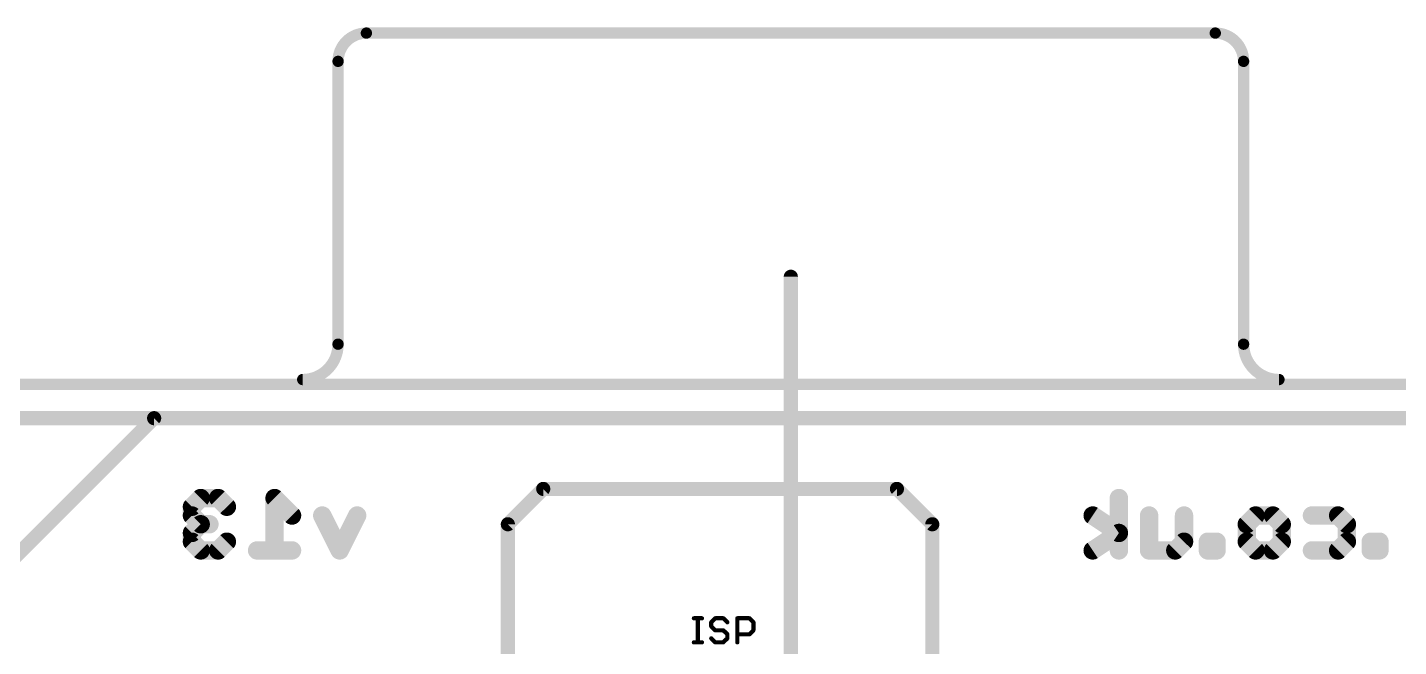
# Model space of a CAD drawing. Extents: x -28 to 79, y -27 to 67.
# Drawn here: x 12.97 to 37.58, y 55.59 to 66.71 of the extents above; entities that cross this region are included whole.
import ezdxf

# ---------------------------------------------------------------- set-up
doc = ezdxf.new("R2010")
doc.units = 0
for name, color, linetype in [('1', 12, 'CONTINUOUS'), ('16', 132, 'CONTINUOUS'), ('20', 53, 'CONTINUOUS'), ('51', 53, 'CONTINUOUS')]:
    doc.layers.add(name, color=color, linetype=linetype)

msp = doc.modelspace()

# ---------------------------------------------------------------- linework, layer by layer
at = {"layer": '1', "const_width": 0.254}
msp.add_lwpolyline([(0, 59.69), (53.34, 59.69)], dxfattribs=at)
at = {"layer": '16'}
for points, const_width in [([(0, 59.69), (53.34, 59.69)], 0.254), ([(16.0758, 58.2557), (15.919, 58.0989)], 0.3302), ([(16.3893, 58.2557), (16.0758, 58.2557)], 0.3302), ([(16.5461, 58.0989), (16.3893, 58.2557)], 0.3302), ([(17.7155, 57.9422), (17.402, 58.2557)], 0.3302), ([(17.402, 58.2557), (17.402, 57.3151)], 0.3302), ([(32.5594, 57.3151), (32.5594, 58.2557)], 0.3302), ([(15.919, 58.0989), (15.919, 57.9422)], 0.3302), ([(15.919, 57.9422), (16.0758, 57.7854)], 0.3302), ([(18.5714, 57.3151), (18.2578, 57.9422)], 0.3302), ([(18.8849, 57.9422), (18.5714, 57.3151)], 0.3302), ([(32.5594, 57.6286), (32.0891, 57.9422)], 0.3302), ([(33.1018, 57.3151), (33.1018, 57.9422)], 0.3302), ([(33.7288, 57.9422), (33.7288, 57.4719)], 0.3302), ([(34.8559, 57.7854), (35.0126, 57.9422)], 0.3302), ([(35.0126, 57.9422), (35.3262, 57.9422)], 0.3302), ([(35.3262, 57.9422), (35.4829, 57.7854)], 0.3302), ([(36.0253, 57.9422), (36.4956, 57.9422)], 0.3302), ([(36.4956, 57.9422), (36.6523, 57.7854)], 0.3302), ([(16.0758, 57.7854), (15.919, 57.6286)], 0.3302), ([(16.0758, 57.7854), (16.2326, 57.7854)], 0.3302), ([(34.8559, 57.4719), (34.8559, 57.7854)], 0.3302), ([(35.4829, 57.7854), (35.4829, 57.4719)], 0.3302), ([(36.6523, 57.7854), (36.6523, 57.4719)], 0.3302), ([(15.919, 57.6286), (15.919, 57.4719)], 0.3302), ([(15.919, 57.4719), (16.0758, 57.3151)], 0.3302), ([(16.3893, 57.3151), (16.5461, 57.4719)], 0.3302), ([(32.0891, 57.3151), (32.5594, 57.6286)], 0.3302), ([(33.7288, 57.4719), (33.5721, 57.3151)], 0.3302), ([(34.3135, 57.4719), (34.1568, 57.4719)], 0.3302), ([(34.1568, 57.4719), (34.1568, 57.3151)], 0.3302), ([(34.3135, 57.3151), (34.3135, 57.4719)], 0.3302), ([(35.0126, 57.3151), (34.8559, 57.4719)], 0.3302), ([(35.4829, 57.4719), (35.3262, 57.3151)], 0.3302), ([(36.6523, 57.4719), (36.4956, 57.3151)], 0.3302), ([(37.237, 57.4719), (37.0803, 57.4719)], 0.3302), ([(37.0803, 57.4719), (37.0803, 57.3151)], 0.3302), ([(37.237, 57.3151), (37.237, 57.4719)], 0.3302), ([(16.0758, 57.3151), (16.3893, 57.3151)], 0.3302), ([(17.7155, 57.3151), (17.0884, 57.3151)], 0.3302), ([(33.5721, 57.3151), (33.1018, 57.3151)], 0.3302), ([(34.1568, 57.3151), (34.3135, 57.3151)], 0.3302), ([(35.3262, 57.3151), (35.0126, 57.3151)], 0.3302), ([(36.4956, 57.3151), (36.0253, 57.3151)], 0.3302), ([(37.0803, 57.3151), (37.237, 57.3151)], 0.3302)]:
    msp.add_lwpolyline(points, dxfattribs=dict(at, const_width=const_width))
at = {"layer": '16', "const_width": 0.1651}
for points in [[(16.0758, 58.3383, 1), (16.0758, 58.1732)], [(16.1342, 58.1973, 1), (16.0174, 58.3141)], [(16.4477, 58.3141, 1), (16.331, 58.1973)], [(16.3893, 58.1732, 1), (16.3893, 58.3383)], [(17.4603, 58.3141, 1), (17.3436, 58.1973)], [(17.4845, 58.2557, 1), (17.3194, 58.2557)], [(32.642, 58.2557, 1), (32.4769, 58.2557)], [(16.0016, 58.0989, 1), (15.8365, 58.0989)], [(15.8607, 58.1573, 1), (15.9774, 58.0406)], [(15.9774, 58.0005, 1), (15.8607, 57.8838)], [(16.4877, 58.0406, 1), (16.6045, 58.1573)], [(18.3317, 57.9791, 1), (18.184, 57.9053)], [(18.9587, 57.9053, 1), (18.8111, 57.9791)], [(32.1349, 58.0109, 1), (32.0433, 57.8735)], [(33.1843, 57.9422, 1), (33.0192, 57.9422)], [(33.8114, 57.9422, 1), (33.6463, 57.9422)], [(35.0126, 58.0247, 1), (35.0126, 57.8596)], [(35.071, 57.8838, 1), (34.9543, 58.0005)], [(35.3845, 58.0005, 1), (35.2678, 57.8838)], [(35.3262, 57.8596, 1), (35.3262, 58.0247)], [(36.0253, 58.0247, 1), (36.0253, 57.8596)], [(36.5539, 58.0005, 1), (36.4372, 57.8838)], [(36.4956, 57.8596, 1), (36.4956, 58.0247)], [(15.8365, 57.9422, 1), (16.0016, 57.9422)], [(16.0758, 57.868, 1), (16.0758, 57.7029)], [(16.0174, 57.727, 1), (16.1342, 57.8438)], [(16.1342, 57.727, 1), (16.0174, 57.8438)], [(16.2326, 57.7029, 1), (16.2326, 57.868)], [(17.6571, 57.8838, 1), (17.7739, 58.0005)], [(34.7975, 57.8438, 1), (34.9142, 57.727)], [(34.9384, 57.7854, 1), (34.7733, 57.7854)], [(35.5655, 57.7854, 1), (35.4004, 57.7854)], [(35.4246, 57.727, 1), (35.5413, 57.8438)], [(36.7349, 57.7854, 1), (36.5698, 57.7854)], [(36.594, 57.727, 1), (36.7107, 57.8438)], [(16.0016, 57.6286, 1), (15.8365, 57.6286)], [(15.8607, 57.687, 1), (15.9774, 57.5703)], [(15.9774, 57.5302, 1), (15.8607, 57.4135)], [(16.6045, 57.4135, 1), (16.4877, 57.5302)], [(32.6052, 57.5599, 1), (32.5136, 57.6973)], [(32.5136, 57.5599, 1), (32.6052, 57.6973)], [(33.7872, 57.4135, 1), (33.6705, 57.5302)], [(34.2393, 57.4719, 1), (34.0742, 57.4719)], [(34.1568, 57.5544, 1), (34.1568, 57.3893)], [(34.3961, 57.4719, 1), (34.231, 57.4719)], [(34.3135, 57.3893, 1), (34.3135, 57.5544)], [(34.9142, 57.5302, 1), (34.7975, 57.4135)], [(35.5413, 57.4135, 1), (35.4246, 57.5302)], [(36.7107, 57.4135, 1), (36.594, 57.5302)], [(37.1628, 57.4719, 1), (36.9977, 57.4719)], [(37.0803, 57.5544, 1), (37.0803, 57.3893)], [(37.3196, 57.4719, 1), (37.1545, 57.4719)], [(37.237, 57.3893, 1), (37.237, 57.5544)], [(15.8365, 57.4719, 1), (16.0016, 57.4719)], [(16.0758, 57.3976, 1), (16.0758, 57.2326)], [(16.0174, 57.2567, 1), (16.1342, 57.3735)], [(16.331, 57.3735, 1), (16.4477, 57.2567)], [(16.3893, 57.2326, 1), (16.3893, 57.3976)], [(17.0884, 57.3976, 1), (17.0884, 57.2326)], [(17.3194, 57.3151, 1), (17.4845, 57.3151)], [(17.7155, 57.2326, 1), (17.7155, 57.3976)], [(18.4975, 57.352, 1), (18.6452, 57.2782)], [(18.4975, 57.2782, 1), (18.6452, 57.352)], [(32.0433, 57.3838, 1), (32.1349, 57.2464)], [(32.4769, 57.3151, 1), (32.642, 57.3151)], [(33.0192, 57.3151, 1), (33.1843, 57.3151)], [(33.1018, 57.3976, 1), (33.1018, 57.2326)], [(33.5137, 57.3735, 1), (33.6304, 57.2567)], [(33.5721, 57.2326, 1), (33.5721, 57.3976)], [(33.6463, 57.4719, 1), (33.8114, 57.4719)], [(34.1568, 57.3976, 1), (34.1568, 57.2326)], [(34.0742, 57.3151, 1), (34.2393, 57.3151)], [(34.231, 57.3151, 1), (34.3961, 57.3151)], [(34.3135, 57.2326, 1), (34.3135, 57.3976)], [(34.7733, 57.4719, 1), (34.9384, 57.4719)], [(35.0126, 57.3976, 1), (35.0126, 57.2326)], [(34.9543, 57.2567, 1), (35.071, 57.3735)], [(35.2678, 57.3735, 1), (35.3845, 57.2567)], [(35.3262, 57.2326, 1), (35.3262, 57.3976)], [(35.4004, 57.4719, 1), (35.5655, 57.4719)], [(36.0253, 57.3976, 1), (36.0253, 57.2326)], [(36.4372, 57.3735, 1), (36.5539, 57.2567)], [(36.4956, 57.2326, 1), (36.4956, 57.3976)], [(36.5698, 57.4719, 1), (36.7349, 57.4719)], [(36.9977, 57.3151, 1), (37.1628, 57.3151)], [(37.0803, 57.3976, 1), (37.0803, 57.2326)], [(37.1545, 57.3151, 1), (37.3196, 57.3151)], [(37.237, 57.2326, 1), (37.237, 57.3976)]]:
    msp.add_lwpolyline(points, format="xyb", dxfattribs=at)
at = {"layer": '20', "const_width": 0.2032}
for points in [[(12.7, 57.15), (15.24, 59.69)], [(15.24, 59.69), (48.26, 59.69)]]:
    msp.add_lwpolyline(points, dxfattribs=at)
at = {"layer": '20', "const_width": 0.1016}
for points in [[(15.24, 59.7408, 1), (15.24, 59.6392)], [(15.2759, 59.6541, 1), (15.2041, 59.7259)]]:
    msp.add_lwpolyline(points, format="xyb", dxfattribs=at)
at = {"layer": '51'}
for points, const_width in [([(19.05, 66.607, 0.4142), (18.542, 66.099)], 0.2032), ([(19.05, 66.6578, 1), (19.05, 66.5562)], 0.1016), ([(19.05, 66.5562, 1), (19.05, 66.6578)], 0.1016), ([(34.798, 66.099, 0.4142), (34.29, 66.607)], 0.2032), ([(34.29, 66.6578, 1), (34.29, 66.5562)], 0.1016), ([(34.29, 66.5562, 1), (34.29, 66.6578)], 0.1016), ([(18.5928, 66.099, 1), (18.4912, 66.099)], 0.1016), ([(18.4912, 66.099, 1), (18.5928, 66.099)], 0.1016), ([(34.8488, 66.099, 1), (34.7472, 66.099)], 0.1016), ([(34.7472, 66.099, 1), (34.8488, 66.099)], 0.1016), ([(26.7335, 62.23, 1), (26.6065, 62.23)], 0.127), ([(17.907, 60.384, 0.4142), (18.542, 61.019)], 0.2032), ([(18.5928, 61.019, 1), (18.4912, 61.019)], 0.1016), ([(18.4912, 61.019, 1), (18.5928, 61.019)], 0.1016), ([(34.798, 61.019, 0.4142), (35.433, 60.384)], 0.2032), ([(34.8488, 61.019, 1), (34.7472, 61.019)], 0.1016), ([(34.7472, 61.019, 1), (34.8488, 61.019)], 0.1016), ([(17.907, 60.4348, 1), (17.907, 60.3332)], 0.1016), ([(35.433, 60.3332, 1), (35.433, 60.4348)], 0.1016), ([(15.24, 59.7535, 1), (15.24, 59.6265)], 0.127), ([(15.2849, 59.6451, 1), (15.1951, 59.7349)], 0.127), ([(22.225, 58.4835, 1), (22.225, 58.3565)], 0.127), ([(22.2699, 58.3751, 1), (22.1801, 58.4649)], 0.127), ([(28.6199, 58.4649, 1), (28.5301, 58.3751)], 0.127), ([(28.575, 58.3565, 1), (28.575, 58.4835)], 0.127), ([(21.6535, 57.785, 1), (21.5265, 57.785)], 0.127), ([(21.5451, 57.8299, 1), (21.6349, 57.7401)], 0.127), ([(29.2735, 57.785, 1), (29.1465, 57.785)], 0.127), ([(29.1651, 57.7401, 1), (29.2549, 57.8299)], 0.127), ([(24.9301, 56.1153, 1), (24.9301, 56.0772)], 0.0381), ([(25.0212, 56.0963, 1), (24.9831, 56.0963)], 0.0381), ([(25.0742, 56.0772, 1), (25.0742, 56.1153)], 0.0381), ([(25.314, 56.1153, 1), (25.314, 56.0772)], 0.0381), ([(25.3274, 56.0828, 1), (25.3005, 56.1097)], 0.0381), ([(25.4715, 56.1097, 1), (25.4446, 56.0828)], 0.0381), ([(25.458, 56.0772, 1), (25.458, 56.1153)], 0.0381), ([(25.7287, 56.0963, 1), (25.6906, 56.0963)], 0.0381), ([(25.7097, 56.1153, 1), (25.7097, 56.0772)], 0.0381), ([(25.9393, 56.1097, 1), (25.9123, 56.0828)], 0.0381), ([(25.9258, 56.0772, 1), (25.9258, 56.1153)], 0.0381), ([(25.261, 56.0242, 1), (25.2229, 56.0242)], 0.0381), ([(25.2554, 55.9657, 1), (25.2285, 55.9387)], 0.0381), ([(25.2229, 55.9522, 1), (25.261, 55.9522)], 0.0381), ([(25.2285, 56.0377, 1), (25.2554, 56.0108)], 0.0381), ([(25.314, 55.8992, 1), (25.314, 55.8611)], 0.0381), ([(25.3005, 55.8667, 1), (25.3274, 55.8937)], 0.0381), ([(25.4715, 55.8937, 1), (25.4446, 55.8667)], 0.0381), ([(25.458, 55.8611, 1), (25.458, 55.8992)], 0.0381), ([(25.5166, 56.0108, 1), (25.5435, 56.0377)], 0.0381), ([(26.0169, 56.0242, 1), (25.9788, 56.0242)], 0.0381), ([(25.9788, 55.8802, 1), (26.0169, 55.8802)], 0.0381), ([(25.9843, 56.0108, 1), (26.0113, 56.0377)], 0.0381), ([(26.0113, 55.8667, 1), (25.9843, 55.8937)], 0.0381), ([(24.9301, 55.6832, 1), (24.9301, 55.6451)], 0.0381), ([(24.9831, 55.6641, 1), (25.0212, 55.6641)], 0.0381), ([(25.0742, 55.6451, 1), (25.0742, 55.6832)], 0.0381), ([(25.2554, 55.7496, 1), (25.2285, 55.7227)], 0.0381), ([(25.314, 55.6832, 1), (25.314, 55.6451)], 0.0381), ([(25.3005, 55.6506, 1), (25.3274, 55.6776)], 0.0381), ([(25.4446, 55.6776, 1), (25.4715, 55.6506)], 0.0381), ([(25.458, 55.6451, 1), (25.458, 55.6832)], 0.0381), ([(25.5491, 55.8082, 1), (25.511, 55.8082)], 0.0381), ([(25.511, 55.7361, 1), (25.5491, 55.7361)], 0.0381), ([(25.5166, 55.7947, 1), (25.5435, 55.8216)], 0.0381), ([(25.5435, 55.7227, 1), (25.5166, 55.7496)], 0.0381), ([(25.6906, 55.6641, 1), (25.7287, 55.6641)], 0.0381), ([(25.7097, 55.8272, 1), (25.7097, 55.7891)], 0.0381), ([(25.9123, 55.8216, 1), (25.9393, 55.7947)], 0.0381), ([(25.9258, 55.7891, 1), (25.9258, 55.8272)], 0.0381)]:
    msp.add_lwpolyline(points, format="xyb", dxfattribs=dict(at, const_width=const_width))
for points, const_width in [([(19.05, 66.607), (34.29, 66.607)], 0.2032), ([(18.542, 61.019), (18.542, 66.099)], 0.2032), ([(34.798, 61.019), (34.798, 66.099)], 0.2032), ([(26.67, 62.23), (26.67, -6.35)], 0.254), ([(11.27, 60.3), (42.07, 60.3)], 0.2032), ([(15.24, 59.69), (12.7, 57.15)], 0.254), ([(48.26, 59.69), (15.24, 59.69)], 0.254), ([(21.59, 57.785), (22.225, 58.42)], 0.254), ([(22.225, 58.42), (28.575, 58.42)], 0.254), ([(28.575, 58.42), (29.21, 57.785)], 0.254), ([(21.59, 53.975), (21.59, 57.785)], 0.254), ([(29.21, 57.785), (29.21, 53.975)], 0.254), ([(24.9301, 56.0963), (25.0742, 56.0963)], 0.0762), ([(25.0021, 55.6641), (25.0021, 56.0963)], 0.0762), ([(25.314, 56.0963), (25.2419, 56.0242)], 0.0762), ([(25.458, 56.0963), (25.314, 56.0963)], 0.0762), ([(25.5301, 56.0242), (25.458, 56.0963)], 0.0762), ([(25.7097, 55.6641), (25.7097, 56.0963)], 0.0762), ([(25.7097, 56.0963), (25.9258, 56.0963)], 0.0762), ([(25.9258, 56.0963), (25.9978, 56.0242)], 0.0762), ([(25.2419, 56.0242), (25.2419, 55.9522)], 0.0762), ([(25.2419, 55.9522), (25.314, 55.8802)], 0.0762), ([(25.314, 55.8802), (25.458, 55.8802)], 0.0762), ([(25.458, 55.8802), (25.5301, 55.8082)], 0.0762), ([(25.9978, 55.8802), (25.9258, 55.8082)], 0.0762), ([(25.9978, 56.0242), (25.9978, 55.8802)], 0.0762), ([(24.9301, 55.6641), (25.0742, 55.6641)], 0.0762), ([(25.314, 55.6641), (25.2419, 55.7361)], 0.0762), ([(25.458, 55.6641), (25.314, 55.6641)], 0.0762), ([(25.5301, 55.7361), (25.458, 55.6641)], 0.0762), ([(25.5301, 55.8082), (25.5301, 55.7361)], 0.0762), ([(25.9258, 55.8082), (25.7097, 55.8082)], 0.0762)]:
    msp.add_lwpolyline(points, dxfattribs=dict(at, const_width=const_width))

doc.saveas('drawing.dxf')
